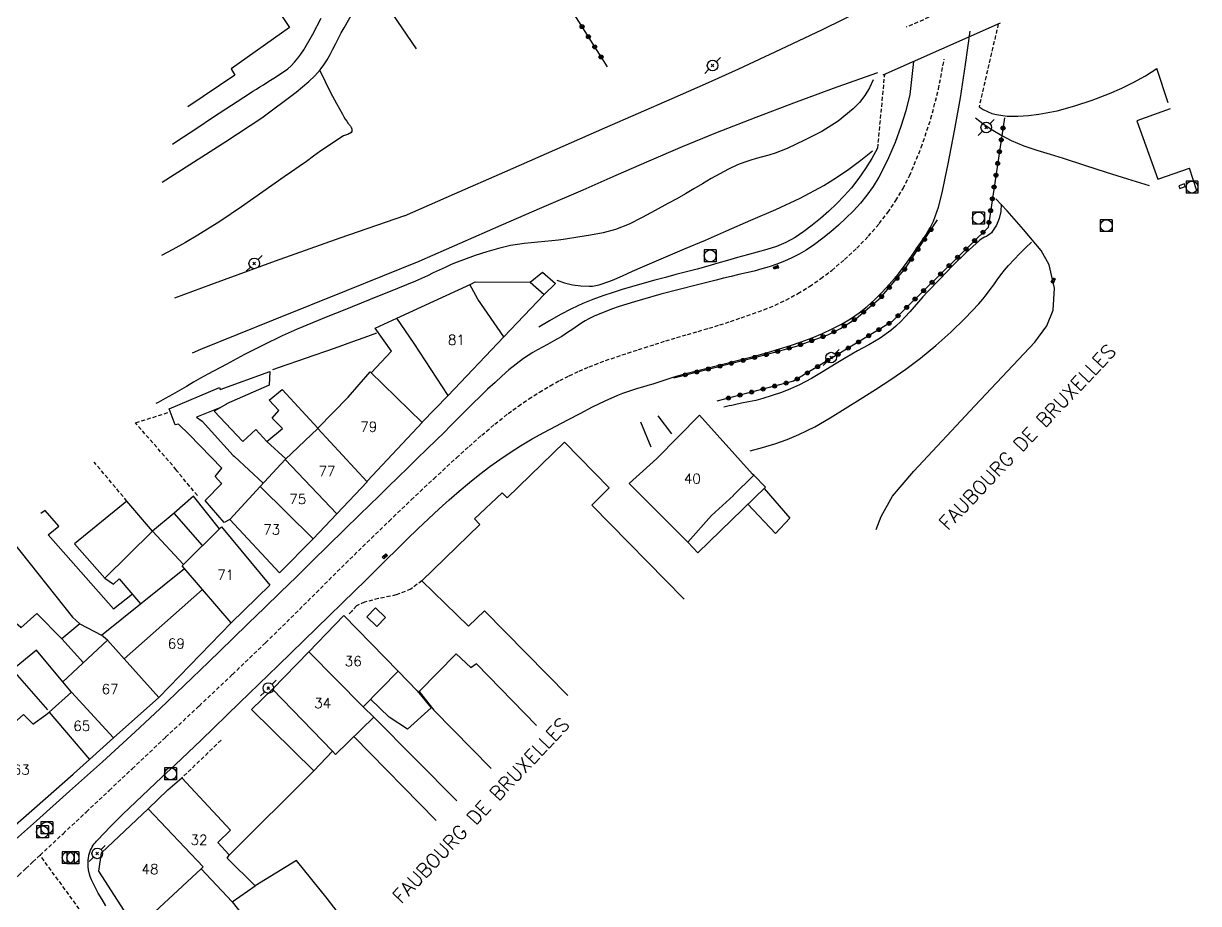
# Model space of a CAD drawing. Header units: millimetres. Extents: x 146998 to 148001, y 143000 to 144001.
# Drawn here: x 147124.1 to 147271.9, y 143457.2 to 143567.9 of the extents above; entities that cross this region are included whole.
import ezdxf
from ezdxf.enums import TextEntityAlignment as Align

# ---------------------------------------------------------------- set-up
doc = ezdxf.new("R2010")
doc.units = ezdxf.units.MM
doc.linetypes.add('DASHED', pattern=[0.75, 0.5, -0.25])
doc.layers.get('0').update_dxf_attribs({"linetype": 'CONTINUOUS'})
for name, color, linetype in [('W0001', 6, 'DASHED'), ('W0014', 7, 'CONTINUOUS'), ('W0017', 7, 'CONTINUOUS'), ('W0071', 7, 'CONTINUOUS'), ('W0101', 7, 'CONTINUOUS'), ('W0104', 1, 'CONTINUOUS'), ('W0112', 1, 'DASHED'), ('W0120', 7, 'CONTINUOUS'), ('W0211', 2, 'CONTINUOUS'), ('W0214', 2, 'CONTINUOUS'), ('W0323', 7, 'CONTINUOUS'), ('W0333', 7, 'CONTINUOUS'), ('W0401', 7, 'CONTINUOUS'), ('W0402', 7, 'CONTINUOUS'), ('W0420', 7, 'CONTINUOUS'), ('W0473', 7, 'CONTINUOUS'), ('W0989', 7, 'CONTINUOUS'), ('W0991', 7, 'CONTINUOUS'), ('W1102', 7, 'CONTINUOUS')]:
    doc.layers.add(name, color=color, linetype=linetype)
doc.styles.get("Standard").update_dxf_attribs({"font": 'romans.shx', "width": 0.85})

# ---------------------------------------------------------------- blocks, each defined once
blk = doc.blocks.new('T473')
for p, q in [((-0.166667, 0.166667), (0.166667, -0.166667)), ((-0.166667, -0.166667), (0.166667, 0.166667)), ((0.500001, 0.500001), (1.000002, 1.000002)), ((-1.000002, -1.000002), (-0.500001, -0.500001))]:
    blk.add_line(p, q)
blk.add_ellipse((0, 0), major_axis=(0.471405, 0.471405), ratio=1, start_param=5.4977871438, end_param=11.780972451)
blk = doc.blocks.new('T420')
for p, q in [((0.75, 0.75), (-0.75, 0.75)), ((-0.75, 0.75), (-0.75, -0.75)), ((0.75, 0.75), (0.75, -0.75)), ((0.75, -0.75), (-0.75, -0.75))]:
    blk.add_line(p, q)
blk.add_ellipse((0, 0), major_axis=(-0.53, 0.53), ratio=1, start_param=3.926991, end_param=10.210176)
blk = doc.blocks.new('T401')
for p, q in [((-0.3, 0.3), (0, 0.3)), ((-0.3, -0.25), (-0.3, 0.3)), ((-0.3, 0.15), (0, 0.15)), ((-0.3, 0), (0, 0)), ((0, 0.3), (0, -0.25)), ((-0.3, -0.15), (0, -0.15)), ((-0.3, -0.25), (-0.3, -0.3)), ((-0.3, -0.3), (0, -0.3)), ((0, -0.3), (0, -0.25))]:
    blk.add_line(p, q)
blk = doc.blocks.new('t323o')
at = {"color": 0, "linetype": 'Continuous'}
for radius in [0.25, 0.15]:
    blk.add_circle((0, 0), radius, dxfattribs=at)

msp = doc.modelspace()

# ---------------------------------------------------------------- linework, layer by layer
at = {"layer": 'W0001'}
for points in [[(147126.19, 143463.23), (147129.09, 143465.95), (147131.99, 143468.67), (147134.89, 143471.39), (147137.78, 143474.12), (147141.99, 143478.07), (147146.19, 143482.01), (147150.39, 143485.97), (147154.55, 143489.96), (147156.16, 143491.53), (147157.76, 143493.1), (147159.35, 143494.68), (147160.93, 143496.26), (147162.52, 143497.85), (147164.1, 143499.43), (147165.7, 143501), (147167.31, 143502.57), (147170.09, 143505.26), (147172.89, 143507.94), (147175.71, 143510.6), (147178.57, 143513.22), (147180.16, 143514.65), (147181.76, 143516.07), (147183.4, 143517.46), (147185.08, 143518.79), (147186.36, 143519.73), (147187.66, 143520.63), (147189, 143521.49), (147190.36, 143522.3), (147191.56, 143522.95), (147192.77, 143523.56), (147194.01, 143524.13), (147195.26, 143524.67), (147197.31, 143525.46), (147199.39, 143526.17), (147201.48, 143526.84), (147203.56, 143527.51), (147204.91, 143527.94), (147206.27, 143528.35), (147207.62, 143528.75), (147208.98, 143529.14), (147210.34, 143529.54), (147211.7, 143529.95), (147213.04, 143530.39), (147214.39, 143530.84), (147215.81, 143531.34), (147217.24, 143531.86), (147218.65, 143532.43), (147220.02, 143533.08), (147221.53, 143533.9), (147222.99, 143534.8), (147224.41, 143535.77), (147225.78, 143536.81), (147227.39, 143538.16), (147228.93, 143539.59), (147230.39, 143541.1), (147231.76, 143542.69), (147232.84, 143544.11), (147233.85, 143545.58), (147234.77, 143547.12), (147235.57, 143548.72), (147237.04, 143552.26), (147238.26, 143555.9), (147239.22, 143559.61), (147239.93, 143563.37)], [(147090.23, 143428.63), (147095.19, 143433.5), (147109.51, 143447.17), (147122.61, 143459.88), (147123.51, 143460.72), (147124.4, 143461.55), (147125.3, 143462.39), (147126.19, 143463.23)], [(147133.35, 143453.46), (147126.19, 143463.23)]]:
    msp.add_lwpolyline(points, dxfattribs=at)
at = {"layer": 'W0014'}
for points in [[(147134.48, 143456.87), (147133.99, 143457.67), (147133.51, 143458.47), (147133.08, 143459.3), (147132.87, 143459.72), (147132.68, 143460.14), (147132.51, 143460.58), (147132.38, 143461.03), (147132.3, 143461.41), (147132.26, 143461.79), (147132.25, 143462.18), (147132.25, 143462.56), (147132.26, 143462.7), (147132.28, 143462.83), (147132.29, 143462.97), (147132.32, 143463.1), (147132.34, 143463.24), (147132.38, 143463.37), (147132.41, 143463.5), (147132.45, 143463.64), (147132.54, 143463.86), (147132.65, 143464.08), (147132.77, 143464.29), (147132.89, 143464.5), (147133.02, 143464.68), (147133.16, 143464.85), (147133.31, 143465.01), (147133.46, 143465.17), (147135.02, 143466.8), (147136.62, 143468.4), (147138.24, 143469.97), (147139.88, 143471.52), (147141.53, 143473.06), (147143.18, 143474.6), (147144.83, 143476.15), (147146.46, 143477.71), (147151.3, 143482.4), (147156.14, 143487.1), (147160.97, 143491.8), (147165.81, 143496.5), (147167.13, 143497.8), (147168.44, 143499.1), (147169.75, 143500.4), (147171.06, 143501.7), (147172.38, 143503), (147173.71, 143504.29), (147175.05, 143505.56), (147176.41, 143506.82), (147177.66, 143507.95), (147178.92, 143509.05), (147180.2, 143510.14), (147181.52, 143511.18), (147182.76, 143512.12), (147184.03, 143513.03), (147185.32, 143513.9), (147186.63, 143514.74), (147188.09, 143515.61), (147189.58, 143516.43), (147191.08, 143517.22), (147192.58, 143518.01), (147194.13, 143518.82), (147195.69, 143519.64), (147197.27, 143520.42), (147198.88, 143521.12), (147199.5, 143521.36), (147200.13, 143521.58), (147200.76, 143521.79), (147201.4, 143521.98), (147202.03, 143522.17), (147202.67, 143522.36), (147203.31, 143522.55), (147203.94, 143522.75), (147204.19, 143522.84), (147204.44, 143522.92), (147204.69, 143523), (147204.94, 143523.09), (147205.2, 143523.17), (147205.45, 143523.25), (147205.7, 143523.33), (147205.95, 143523.41), (147207.6, 143523.87), (147209.26, 143524.31), (147210.92, 143524.73), (147212.58, 143525.14), (147214.24, 143525.55), (147215.9, 143525.98), (147217.56, 143526.43), (147219.2, 143526.92), (147220.58, 143527.35), (147221.95, 143527.81), (147223.3, 143528.31), (147224.64, 143528.87), (147225.82, 143529.44), (147226.99, 143530.04), (147228.13, 143530.71), (147229.23, 143531.45), (147230.25, 143532.26), (147231.21, 143533.14), (147232.13, 143534.06), (147233.02, 143535.02), (147234, 143536.17), (147234.92, 143537.37), (147235.8, 143538.6), (147236.66, 143539.85), (147237.18, 143540.61), (147237.7, 143541.37), (147238.18, 143542.17), (147238.59, 143543), (147239.22, 143544.76), (147239.68, 143546.57), (147240.05, 143548.39), (147240.42, 143550.2), (147241.24, 143554.36), (147241.97, 143558.53), (147242.62, 143562.71), (147243.18, 143566.91)], [(147236.07, 143563.08), (147235.62, 143558.94)], [(147235.62, 143558.94), (147235.1, 143556.9), (147234.48, 143554.89), (147233.75, 143552.91), (147232.93, 143550.98), (147232.34, 143549.75), (147231.7, 143548.54), (147230.98, 143547.38), (147230.2, 143546.26), (147229.38, 143545.25), (147228.5, 143544.3), (147227.57, 143543.39), (147226.62, 143542.51), (147225.66, 143541.66), (147224.66, 143540.85), (147223.63, 143540.08), (147222.56, 143539.37), (147221.67, 143538.85), (147220.75, 143538.38), (147219.82, 143537.97), (147218.86, 143537.59), (147217.93, 143537.27), (147216.98, 143536.99), (147216.02, 143536.73), (147215.06, 143536.5), (147214.1, 143536.28), (147213.14, 143536.06), (147212.18, 143535.83), (147211.23, 143535.59), (147208.91, 143534.99), (147206.59, 143534.41), (147204.28, 143533.8), (147201.97, 143533.16), (147200.99, 143532.87), (147200.02, 143532.57), (147199.04, 143532.25), (147198.08, 143531.91), (147197.35, 143531.64), (147196.63, 143531.36), (147195.91, 143531.05), (147195.21, 143530.71), (147194.76, 143530.46), (147194.33, 143530.2), (147193.91, 143529.92), (147193.49, 143529.64), (147193.07, 143529.35), (147192.66, 143529.06), (147192.24, 143528.78), (147191.81, 143528.51), (147191.21, 143528.15), (147190.61, 143527.81), (147190.01, 143527.48), (147189.4, 143527.15), (147188.79, 143526.82), (147188.19, 143526.47), (147187.6, 143526.11), (147187.02, 143525.72), (147186.08, 143525.02), (147185.18, 143524.28), (147184.3, 143523.5), (147183.43, 143522.72), (147182.48, 143521.85), (147181.54, 143520.96), (147180.62, 143520.05), (147179.7, 143519.14), (147178.79, 143518.22), (147177.88, 143517.31), (147176.97, 143516.39), (147176.05, 143515.48), (147174.85, 143514.31), (147173.65, 143513.14), (147172.44, 143511.97), (147171.24, 143510.8), (147170.04, 143509.63), (147168.84, 143508.46), (147167.64, 143507.29), (147166.44, 143506.12), (147164.44, 143504.16), (147162.44, 143502.2), (147160.44, 143500.24), (147158.44, 143498.28), (147156.44, 143496.32), (147154.44, 143494.37), (147152.43, 143492.41), (147150.42, 143490.46), (147147.38, 143487.52), (147144.33, 143484.58), (147141.26, 143481.65), (147138.17, 143478.76), (147134.06, 143475), (147129.91, 143471.28), (147125.75, 143467.58), (147121.6, 143463.88)], [(147231.56, 143552.17), (147230.83, 143550.87), (147230.04, 143549.61), (147229.18, 143548.39), (147228.26, 143547.21), (147227.36, 143546.17), (147226.4, 143545.18), (147225.4, 143544.24), (147224.36, 143543.34), (147223.33, 143542.5), (147222.27, 143541.7), (147221.17, 143540.96), (147220, 143540.31), (147218.83, 143539.82), (147217.62, 143539.45), (147216.4, 143539.12), (147215.19, 143538.78), (147213.94, 143538.41), (147212.69, 143538.05), (147211.44, 143537.7), (147210.18, 143537.35), (147208.86, 143536.98), (147207.53, 143536.63), (147206.19, 143536.28), (147204.86, 143535.93), (147203.53, 143535.58), (147202.2, 143535.21), (147200.88, 143534.83), (147199.56, 143534.43), (147198.27, 143534.02), (147196.99, 143533.6), (147195.72, 143533.14), (147194.48, 143532.63), (147193.05, 143531.96), (147191.65, 143531.24), (147190.28, 143530.47), (147188.95, 143529.65)]]:
    msp.add_lwpolyline(points, dxfattribs=at)
at = {"layer": 'W0017'}
for points in [[(147141.57, 143547.89), (147145.03, 143550.12), (147149.58, 143553.02), (147154.08, 143556.01), (147158.41, 143559.24), (147159.22, 143559.88), (147160, 143560.55), (147160.75, 143561.27), (147161.44, 143562.05), (147161.89, 143562.67), (147162.3, 143563.31), (147162.68, 143563.97), (147163.04, 143564.65), (147163.38, 143565.33), (147163.72, 143566), (147164.07, 143566.68), (147164.44, 143567.34), (147165.72, 143569.53), (147167.02, 143571.71), (147168.32, 143573.88), (147169.64, 143576.05)], [(147142.86, 143552.67), (147143.54, 143553.13), (147145.78, 143554.62), (147148.02, 143556.11), (147150.27, 143557.59), (147152.53, 143559.06), (147152.97, 143559.34), (147153.41, 143559.62), (147153.85, 143559.89), (147154.3, 143560.17), (147154.74, 143560.44), (147155.18, 143560.72), (147155.62, 143561.01), (147156.06, 143561.3), (147156.5, 143561.58), (147156.94, 143561.87), (147157.37, 143562.18), (147157.77, 143562.52), (147158.22, 143562.99), (147158.63, 143563.49), (147159.01, 143564.02), (147159.36, 143564.56), (147160.51, 143566.52), (147161.55, 143568.53)], [(147243.87, 143555.98), (147244.94, 143555.18), (147246.04, 143554.44), (147247.19, 143553.77), (147248.37, 143553.16), (147249.96, 143552.49), (147251.6, 143551.94), (147253.25, 143551.44), (147254.89, 143550.93), (147257.58, 143550.04), (147260.29, 143549.17), (147263, 143548.32), (147265.71, 143547.47)], [(147231.37, 143504.2), (147232.02, 143505.84), (147233.41, 143508.41), (147236.12, 143511.54), (147243.8, 143519.77), (147251.35, 143527.8), (147252.83, 143529.85), (147253.62, 143531.82), (147253.79, 143534.56), (147253.14, 143537.5), (147252.11, 143539.33), (147249.92, 143541.96), (147247.87, 143544.3), (147246.43, 143545.83)], [(147201.71, 143517.76), (147203.02, 143514.62)], [(147203.92, 143518.51), (147205.61, 143516.24)]]:
    msp.add_lwpolyline(points, dxfattribs=at)
at = {"layer": 'W0071'}
for points in [[(147172.04, 143543.68), (147178.34, 143546.45), (147184.64, 143549.22), (147190.94, 143551.99), (147197.23, 143554.76), (147201.46, 143556.6), (147205.69, 143558.43), (147209.91, 143560.28), (147214.11, 143562.18), (147219.37, 143564.63), (147224.61, 143567.12), (147229.82, 143569.66), (147235.02, 143572.24)], [(147231.54, 143561.66), (147226.42, 143559.86), (147221.32, 143557.99), (147216.23, 143556.06), (147211.18, 143554.07), (147206.97, 143552.34), (147202.79, 143550.55), (147198.62, 143548.73), (147194.46, 143546.92), (147189.29, 143544.68), (147184.14, 143542.44), (147178.98, 143540.19), (147173.83, 143537.92)]]:
    msp.add_lwpolyline(points, dxfattribs=at)
at = {"layer": 'W0101'}
for points in [[(147144.78, 143586.73), (147157.58, 143567.38)], [(147157.58, 143567.38), (147150.24, 143562.16), (147150.69, 143561.35), (147144.8, 143557.39)], [(147268.12, 143557.89), (147266.69, 143562.19)], [(147268.36, 143557.14), (147264.17, 143555.61), (147266.82, 143548.3), (147270.78, 143549.67)], [(147271.7, 143546.8), (147270.78, 143549.67)], [(147171.08, 143530.79), (147180.39, 143535.08)], [(147184.55, 143528.46), (147181.25, 143533.18), (147180.25, 143535.02)], [(147177.55, 143521.06), (147173.26, 143527.62), (147171.08, 143530.79)], [(147177.55, 143521.06), (147184.55, 143528.46)], [(147164.97, 143520.86), (147167.7, 143524.05), (147167.84, 143523.92)], [(147174.25, 143517.66), (147167.7, 143524.05)], [(147161.14, 143516.92), (147161.14, 143516.94), (147164.97, 143520.86)], [(147171.15, 143514.38), (147174.25, 143517.66), (147174.24, 143517.68)], [(147215.98, 143511.04), (147215.82, 143511.19), (147209.13, 143518.59), (147203.76, 143513.13)], [(147157.04, 143513.04), (147161.14, 143516.92)], [(147167.35, 143510.22), (147167.35, 143510.29), (147171.15, 143514.38)], [(147153.89, 143509.62), (147157.04, 143513.04)], [(147203.76, 143513.13), (147200.3, 143510.02)], [(147163.53, 143506.18), (147167.35, 143510.22)], [(147200.3, 143510.02), (147207.67, 143502.64)], [(147207.67, 143502.64), (147210.65, 143505.98), (147213.41, 143508.49), (147213.4, 143508.51), (147215.98, 143511.04)], [(147156.33, 143498.78), (147150.07, 143505.48), (147153.89, 143509.62)], [(147160.55, 143503.05), (147163.53, 143506.18)], [(147146.64, 143496.66), (147144.08, 143499.63), (147149, 143504.56), (147155.11, 143497.22)], [(147156.33, 143498.78), (147160.55, 143503.05)], [(147146.64, 143496.66), (147136.78, 143487.94)], [(147150.25, 143492.47), (147155.11, 143497.22)], [(147141.13, 143483.08), (147150.25, 143492.47)], [(147164.41, 143493.39), (147159.99, 143488.83)], [(147166.83, 143481.91), (147171.24, 143486.4), (147164.41, 143493.39)], [(147130.14, 143483.73), (147129.06, 143485.06), (147134.68, 143490.28), (147136.78, 143487.94)], [(147159.99, 143488.83), (147155.44, 143484.14)], [(147127.34, 143481.25), (147130.14, 143483.73)], [(147155.44, 143484.14), (147162.98, 143476.31)], [(147135.45, 143478), (147141.13, 143483.08)], [(147162.98, 143476.31), (147163.35, 143475.92), (147168.19, 143480.61), (147166.83, 143481.91)], [(147122.93, 143479.89), (147124.11, 143480.93), (147125.27, 143479.77), (147125.27, 143479.74), (147126.94, 143480.89), (147127.34, 143481.25)], [(147132.43, 143475.29), (147135.45, 143478)], [(147126.89, 143470.39), (147130.37, 143473.44), (147130.39, 143473.46), (147132.43, 143475.29)], [(147139.79, 143469.06), (147142.27, 143471.45), (147144.04, 143472.97)], [(147144.04, 143472.97), (147150.15, 143466.38), (147148.56, 143464.83), (147149.97, 143463.28)], [(147122.74, 143466.74), (147126.89, 143470.39)], [(147138.3, 143453.93), (147133.59, 143461.23), (147133.94, 143463.53), (147139.79, 143469.06)], [(147153.24, 143459.39), (147149.75, 143462.88), (147149.97, 143463.25)], [(147146.45, 143461.53), (147138.3, 143453.93)], [(147146.45, 143461.53), (147150.37, 143457.37)], [(147150.37, 143457.37), (147153.24, 143459.39)]]:
    msp.add_lwpolyline(points, dxfattribs=at)
at = {"layer": 'W0104'}
for points in [[(147187.84, 143535.33), (147189.39, 143536.58), (147191.04, 143535.14)], [(147180.39, 143535.08), (147180.93, 143535.37), (147187.84, 143535.33), (147189.59, 143533.76)], [(147184.55, 143528.46), (147189.59, 143533.76), (147189.59, 143533.79), (147191.04, 143535.14)], [(147167.84, 143523.92), (147170.39, 143526.64), (147168.33, 143529.55), (147171.08, 143530.79)], [(147150.07, 143505.48), (147149.35, 143505.1), (147146.96, 143507.85), (147149.05, 143510.02), (147149.03, 143510.02), (147148.21, 143510.89), (147149.04, 143511.94), (147144.96, 143516.16), (147143.59, 143517.45), (147143.21, 143517.38), (147142.44, 143519.4), (147148.77, 143522.06), (147148.83, 143521.83), (147155.1, 143524.07), (147155.02, 143522.39), (147149.63, 143520.01), (147149.63, 143519.99), (147148.09, 143519.08), (147151.72, 143515.3), (147153.33, 143516.79), (147154.73, 143515.3), (147156.7, 143516.9), (147155.39, 143518.22), (147156.23, 143519.17), (147155.02, 143520.5), (147156.65, 143521.82), (147161.14, 143516.94)], [(147174.24, 143517.68), (147177.55, 143521.08), (147177.55, 143521.06)], [(147148.79, 143519.5), (147145.88, 143518.36), (147146.57, 143517.84), (147150.48, 143513.52), (147150.64, 143513.41), (147154.27, 143510.03)], [(147154.73, 143515.3), (147157.13, 143513.12)], [(147174.23, 143497.77), (147181.5, 143504.83), (147180.86, 143505.56), (147184.31, 143508.84), (147184.94, 143508.18), (147192.15, 143515.22)], [(147207.21, 143495.47), (147195.62, 143507.29), (147197.79, 143509.47), (147192.15, 143515.22)], [(147207.67, 143502.64), (147208.92, 143501.27), (147217.44, 143509.53), (147215.98, 143511.04)], [(147148.75, 143504.31), (147145.49, 143508.42), (147143.08, 143506.28), (147140.34, 143503.99), (147144.24, 143499.8)], [(147217.28, 143509.37), (147220.52, 143505.66), (147218.72, 143503.72), (147215.23, 143507.39)], [(147140.34, 143503.99), (147137.13, 143507.78), (147130.53, 143502.41), (147134.33, 143498.08), (147135.44, 143497.34), (147136.14, 143498.02), (147138.84, 143494.88)], [(147137.81, 143496.08), (147135.45, 143494.21), (147135.45, 143494.24), (147127.2, 143503.56), (147128.54, 143504.64), (147126.83, 143506.62), (147126.3, 143506.24)], [(147146.63, 143502.19), (147143.08, 143506.28)], [(147134.33, 143498.08), (147140.34, 143503.99)], [(147122.67, 143502.76), (147130.29, 143493.17), (147131.2, 143492.34), (147128.94, 143490.48), (147125.77, 143493.66), (147123.79, 143491.86), (147123.77, 143491.88), (147122.86, 143492.7), (147120.03, 143490.13), (147121.44, 143488.51), (147121.42, 143488.2), (147118.11, 143485.43), (147122.93, 143479.89)], [(147134.68, 143490.28), (147133.94, 143490.93), (147144.35, 143499.31)], [(147174.23, 143497.77), (147180.07, 143492.06), (147182.11, 143494), (147192.6, 143483.32)], [(147131.2, 143492.34), (147133.94, 143490.93)], [(147128.94, 143490.48), (147131.64, 143487.46)], [(147121.42, 143488.2), (147122.73, 143486.59), (147122.73, 143486.54), (147127.11, 143481.52)], [(147129.06, 143485.06), (147125.73, 143489.04), (147122.73, 143486.54)], [(147188.65, 143479.57), (147181.08, 143487.31), (147180.39, 143486.83), (147180.39, 143486.85), (147178.52, 143488.58), (147173.88, 143483.84)], [(147171.24, 143486.4), (147173.63, 143483.93), (147175.41, 143481.79), (147172.41, 143479.08), (147170.13, 143480.6), (147167.78, 143482.88)], [(147155.44, 143484.14), (147152.81, 143481.55)], [(147173.88, 143483.84), (147175.74, 143481.48), (147182.93, 143474.15)], [(147149.97, 143463.28), (147149.97, 143463.25), (147160.65, 143473.86), (147152.81, 143481.55)], [(147168.19, 143480.61), (147178.64, 143470.08)], [(147176.03, 143467.6), (147165.68, 143478.17)], [(147160.65, 143473.86), (147162.98, 143476.31)], [(147174.56, 143446.2), (147173.28, 143444.98), (147168.95, 143449.77), (147168.59, 143449.47), (147165.96, 143453.09), (147165.96, 143453.07), (147162.3, 143457.78), (147158.47, 143462.56), (147153.24, 143459.39)], [(147150.37, 143457.37), (147164.98, 143438.9)]]:
    msp.add_lwpolyline(points, dxfattribs=at)
msp.add_lwpolyline([(147167.32, 143493.24), (147168.57, 143492.03), (147169.64, 143493.15), (147168.39, 143494.35)], close=True, dxfattribs=at)
at = {"layer": 'W0112'}
for points in [[(147246.22, 143572.29), (147235.16, 143567.39)], [(147246.73, 143567.81), (147244.32, 143557.4)], [(147231.57, 143552.17), (147232.45, 143561.48)], [(147138.22, 143517.64), (147142.42, 143518.97)], [(147145.98, 143508.48), (147143.43, 143511.57), (147143.33, 143511.72), (147138.2, 143517.62)], [(147137.13, 143507.78), (147133.02, 143512.67)], [(147174.23, 143497.77), (147172.83, 143496.71), (147171, 143495.98), (147168.75, 143495.52), (147167, 143495.07), (147166.01, 143494.62), (147165.42, 143493.95), (147165.06, 143493.59)], [(147148.97, 143477.71), (147144.04, 143472.97)]]:
    msp.add_lwpolyline(points, dxfattribs=at)
at = {"layer": 'W0120'}
msp.add_lwpolyline([(147246.96, 143567.92), (147232.21, 143561.37)], dxfattribs=at)
at = {"layer": 'W0211'}
for points in [[(147230.99, 143560.79), (147230.52, 143559.78), (147229.94, 143558.82), (147229.26, 143557.93), (147228.48, 143557.12), (147226.59, 143555.58), (147224.52, 143554.29), (147222.37, 143553.18), (147220.19, 143552.15), (147219.43, 143551.83), (147218.65, 143551.56), (147217.86, 143551.32), (147217.07, 143551.1), (147216.28, 143550.88), (147215.49, 143550.64), (147214.71, 143550.37), (147213.94, 143550.07), (147212.8, 143549.54), (147211.69, 143548.96), (147210.6, 143548.35), (147209.52, 143547.71), (147208.44, 143547.07), (147207.37, 143546.43), (147206.28, 143545.81), (147205.18, 143545.21), (147203.57, 143544.34), (147201.95, 143543.46), (147200.29, 143542.64), (147198.57, 143541.96), (147197.02, 143541.53), (147195.44, 143541.22), (147193.86, 143540.98), (147192.28, 143540.75), (147191.42, 143540.63), (147190.56, 143540.53), (147189.69, 143540.45), (147188.83, 143540.37), (147187.96, 143540.29), (147187.1, 143540.2), (147186.24, 143540.07), (147185.38, 143539.92), (147183.87, 143539.56), (147182.38, 143539.15), (147180.91, 143538.67), (147179.45, 143538.15), (147178.68, 143537.85), (147177.91, 143537.53), (147177.16, 143537.19), (147176.41, 143536.84), (147175.66, 143536.48), (147174.92, 143536.13), (147174.17, 143535.78), (147173.41, 143535.45), (147172.28, 143534.98), (147171.15, 143534.51), (147170.01, 143534.06), (147168.87, 143533.6), (147167.73, 143533.15), (147166.6, 143532.7), (147165.46, 143532.24), (147164.33, 143531.78), (147162.39, 143531), (147160.46, 143530.22), (147158.54, 143529.42), (147156.63, 143528.57), (147154.26, 143527.42), (147151.92, 143526.22), (147149.6, 143524.99), (147147.28, 143523.75), (147146.38, 143523.25), (147145.5, 143522.74), (147144.61, 143522.22), (147143.73, 143521.7), (147142.85, 143521.18), (147141.95, 143520.68), (147141.05, 143520.21), (147140.75, 143520.06)], [(147247.1, 143545.12), (147247.04, 143544.22), (147246.84, 143543.34), (147246.5, 143542.5), (147246.02, 143541.73), (147245.86, 143541.54), (147245.66, 143541.37), (147245.45, 143541.22), (147245.23, 143541.09), (147245.02, 143540.97), (147244.8, 143540.85), (147244.59, 143540.72), (147244.39, 143540.57), (147242.67, 143539.03), (147241.02, 143537.41), (147239.42, 143535.75), (147237.82, 143534.1), (147237.25, 143533.49), (147236.69, 143532.87), (147236.15, 143532.24), (147235.6, 143531.61), (147235.04, 143530.98), (147234.47, 143530.38), (147233.86, 143529.79), (147233.22, 143529.25), (147231.89, 143528.29), (147230.47, 143527.46), (147229.03, 143526.67), (147227.61, 143525.87), (147226.15, 143524.98), (147224.71, 143524.07), (147223.24, 143523.19), (147221.72, 143522.4), (147220.6, 143521.91), (147219.45, 143521.46), (147218.29, 143521.06), (147217.11, 143520.7), (147216.23, 143520.46), (147215.33, 143520.27), (147214.43, 143520.09), (147213.53, 143519.9), (147213.2, 143519.83), (147212.88, 143519.76), (147212.55, 143519.68), (147212.22, 143519.61)]]:
    msp.add_lwpolyline(points, dxfattribs=at)
at = {"layer": 'W0214'}
for points in [[(147244.32, 143557.4), (147244.82, 143557.06), (147245.36, 143556.78), (147245.92, 143556.56), (147246.5, 143556.4), (147247.84, 143556.21), (147249.19, 143556.19), (147250.52, 143556.28), (147251.84, 143556.45), (147254.12, 143556.89), (147256.36, 143557.5), (147258.55, 143558.23), (147260.71, 143559.06), (147262.26, 143559.73), (147263.78, 143560.48), (147265.26, 143561.3), (147266.69, 143562.19)], [(147191.19, 143535.59), (147192.18, 143535.26), (147193.19, 143535.01), (147194.22, 143534.86), (147195.26, 143534.81), (147195.68, 143534.84), (147196.1, 143534.91), (147196.51, 143535.01), (147196.91, 143535.12), (147198.21, 143535.58), (147199.47, 143536.13), (147200.71, 143536.71), (147201.96, 143537.27), (147204.61, 143538.39), (147207.25, 143539.5), (147209.9, 143540.63), (147212.53, 143541.78), (147215.62, 143543.13), (147218.73, 143544.47), (147221.81, 143545.9), (147224.79, 143547.5), (147226.39, 143548.48), (147227.95, 143549.53), (147229.46, 143550.66), (147230.91, 143551.84)], [(147215.51, 143514.12), (147217.09, 143514.51), (147218.64, 143514.98), (147220.16, 143515.53), (147221.65, 143516.15), (147223.65, 143517.14), (147225.59, 143518.25), (147227.47, 143519.43), (147229.35, 143520.61), (147231.29, 143521.84), (147233.22, 143523.08), (147235.11, 143524.38), (147236.94, 143525.77), (147238.87, 143527.37), (147240.75, 143529.04), (147242.55, 143530.79), (147244.29, 143532.61), (147244.79, 143533.18), (147245.26, 143533.78), (147245.72, 143534.39), (147246.17, 143535), (147246.61, 143535.62), (147247.07, 143536.23), (147247.53, 143536.83), (147248.02, 143537.41), (147248.72, 143538.18), (147249.43, 143538.93), (147250.17, 143539.66), (147250.93, 143540.37)], [(147155.47, 143524.35), (147157.17, 143524.93), (147158.86, 143525.51), (147160.56, 143526.1), (147162.25, 143526.69), (147163.83, 143527.25), (147165.41, 143527.81), (147166.98, 143528.38), (147168.56, 143528.95)]]:
    msp.add_lwpolyline(points, dxfattribs=at)
at = {"layer": 'W0323'}
for points in [[(147197.57, 143562.4), (147181.42, 143588), (147209.64, 143611.01)], [(147247.52, 143556.01), (147245.45, 143542.22), (147233.35, 143530.34), (147220.98, 143522.87), (147211.34, 143520.36)], [(147205.9, 143523.3), (147217.71, 143526.26), (147221.35, 143527.29), (147225.3, 143528.69), (147226.87, 143529.5), (147228.84, 143530.76), (147231.92, 143533.35), (147235.07, 143537.09), (147239.1, 143543.16)]]:
    msp.add_lwpolyline(points, dxfattribs=at)
at = {"layer": 'W0333'}
for points in [[(147170.74, 143577.87), (147172.85, 143574.72), (147168.73, 143571.74), (147173.52, 143564.68)], [(147161.37, 143561.95), (147162.05, 143560.56), (147162.75, 143559.17), (147163.48, 143557.8), (147164.24, 143556.44), (147164.41, 143556.14), (147164.59, 143555.85), (147164.78, 143555.56), (147164.97, 143555.27), (147165.02, 143555.21), (147165.06, 143555.16), (147165.11, 143555.1), (147165.16, 143555.05), (147165.2, 143555), (147165.25, 143554.94), (147165.28, 143554.88), (147165.32, 143554.81), (147165.37, 143554.7), (147165.41, 143554.57), (147165.43, 143554.43), (147165.4, 143554.29), (147165.31, 143554.15), (147165.18, 143554.04), (147165.05, 143553.97), (147164.9, 143553.91), (147164.76, 143553.87), (147164.63, 143553.83), (147164.49, 143553.78), (147164.36, 143553.72), (147163.4, 143553.11), (147162.46, 143552.48), (147161.53, 143551.84), (147160.6, 143551.18), (147159.69, 143550.52), (147158.77, 143549.86), (147157.84, 143549.2), (147156.91, 143548.56), (147154.22, 143546.69), (147151.53, 143544.81), (147148.81, 143542.97), (147146.04, 143541.22), (147144.48, 143540.3), (147142.9, 143539.42), (147141.49, 143538.69)], [(147172.04, 143543.68), (147163.89, 143540.85), (147155.75, 143537.95), (147147.64, 143534.99), (147143.11, 143533.3)], [(147173.83, 143537.92), (147164.68, 143534.23), (147155.53, 143530.53), (147146.38, 143526.84), (147145.32, 143526.41)]]:
    msp.add_lwpolyline(points, dxfattribs=at)
at = {"layer": 'W0402'}
msp.add_lwpolyline([(147270.14, 143547.68), (147269.46, 143547.45), (147269.57, 143547.13), (147270.25, 143547.35)], close=True, dxfattribs=at)
at = {"layer": 'W1102'}
for points in [[(147167.35, 143510.22), (147161.14, 143516.92)], [(147163.51, 143506.17), (147157.04, 143513.04)], [(147153.89, 143509.62), (147160.55, 143503.05)], [(147150.25, 143492.47), (147146.64, 143496.66)], [(147136.78, 143487.94), (147141.13, 143483.08)], [(147166.83, 143481.91), (147159.99, 143488.83)], [(147130.14, 143483.73), (147135.45, 143478)], [(147127.34, 143481.25), (147132.43, 143475.29)], [(147139.79, 143469.06), (147146.71, 143461.77), (147146.45, 143461.53)]]:
    msp.add_lwpolyline(points, dxfattribs=at)

# ---------------------------------------------------------------- block references
at = {"layer": 'W0323'}
for p, rotation in [((147194.37, 143567.47), 122.2397582201807), ((147195.17, 143566.2), 122.2397582201807), ((147195.97, 143564.93), 122.2397582201807), ((147196.77, 143563.66), 122.2397582201807), ((147247.33, 143554.71), 261.4631393104962), ((147247.1, 143553.23), 261.4631393104962), ((147246.88, 143551.74), 261.4631393104962), ((147246.66, 143550.26), 261.4631393104962), ((147246.44, 143548.78), 261.4631393104962), ((147246.21, 143547.29), 261.4631393104962), ((147245.99, 143545.81), 261.4631393104962), ((147245.77, 143544.33), 261.4631393104962), ((147238.29, 143541.95), 56.3644957093098), ((147245.55, 143542.84), 261.4631393104962), ((147237.46, 143540.7), 56.3644957093098), ((147243.76, 143540.56), 224.4623077397743), ((147244.83, 143541.61), 224.4623077397743), ((147236.63, 143539.45), 56.3644957093098), ((147242.69, 143539.51), 224.4623077397743), ((147235.8, 143538.2), 56.3644957093098), ((147241.62, 143538.46), 224.4623077397743), ((147234.96, 143536.96), 50.01890562461363), ((147239.48, 143536.36), 224.4623077397743), ((147240.55, 143537.41), 224.4623077397743), ((147233.03, 143534.66), 50.01890562461363), ((147233.99, 143535.81), 50.01890562461363), ((147238.41, 143535.31), 224.4623077397743), ((147232.06, 143533.52), 50.01890562461363), ((147236.27, 143533.21), 224.4623077397743), ((147237.34, 143534.26), 224.4623077397743), ((147230.94, 143532.52), 40.05335871691245), ((147235.2, 143532.15), 224.4623077397743), ((147228.63, 143530.62), 32.51441168924249), ((147229.79, 143531.56), 40.05335871691245), ((147233, 143530.13), 211.1363582205724), ((147234.13, 143531.1), 224.4623077397743), ((147226.05, 143529.08), 27.10159429931728), ((147227.36, 143529.81), 32.51441168924249), ((147231.71, 143529.35), 211.1363582205724), ((147221.86, 143527.47), 19.57198088208024), ((147223.27, 143527.97), 19.57198088208024), ((147224.69, 143528.48), 19.57198088208024), ((147229.15, 143527.8), 211.1363582205724), ((147230.43, 143528.58), 211.1363582205724), ((147216.08, 143525.86), 14.08416107404777), ((147217.54, 143526.22), 14.08416107404777), ((147218.98, 143526.62), 15.76203002903191), ((147220.43, 143527.03), 15.76203002903191), ((147226.58, 143526.25), 211.1363582205724), ((147227.86, 143527.03), 211.1363582205724), ((147210.26, 143524.4), 14.08416107404777), ((147211.72, 143524.76), 14.08416107404777), ((147213.17, 143525.13), 14.08416107404777), ((147214.63, 143525.49), 14.08416107404777), ((147224.01, 143524.7), 211.1363582205724), ((147225.29, 143525.48), 211.1363582205724), ((147207.35, 143523.67), 14.08416107404777), ((147208.81, 143524.03), 14.08416107404777), ((147221.44, 143523.15), 211.1363582205724), ((147222.73, 143523.92), 211.1363582205724), ((147215.7, 143521.49), 194.5821270865636), ((147217.15, 143521.87), 194.5821270865636), ((147218.6, 143522.25), 194.5821270865636), ((147220.05, 143522.63), 194.5821270865636), ((147212.79, 143520.74), 194.5821270865636), ((147214.25, 143521.12), 194.5821270865636)]:
    msp.add_blockref('t323o', p, dxfattribs=dict(at, rotation=rotation))
at = {"layer": 'W0401'}
for p, rotation in [((147218.73, 143537.33), 109.6767361268076), ((147253.77, 143535.47), 334.7400104302848), ((147169.67, 143500.74), 314.8826117015905)]:
    msp.add_blockref('T401', p, dxfattribs=dict(at, rotation=rotation))
at = {"layer": 'W0420'}
for p in [(147271.1, 143547.29), (147271.1, 143547.29), (147244.24, 143543.39), (147260.32, 143542.43), (147210.49, 143538.63), (147142.61, 143473.48), (147126.5, 143466.17), (147127.05, 143466.68), (147129.73, 143462.93), (147130.32, 143462.92)]:
    msp.add_blockref('T420', p, dxfattribs=at)
at = {"layer": 'W0473'}
for p in [(147210.8, 143562.59), (147245.22, 143554.79), (147153.14, 143537.69), (147225.72, 143525.84), (147154.91, 143484.27), (147133.39, 143463.47)]:
    msp.add_blockref('T473', p, dxfattribs=at)

# ---------------------------------------------------------------- texts
at = {"layer": 'W0989'}
for p in [(147240.38, 143504.01), (147171.63, 143457.05)]:
    msp.add_text('FAUBOURG DE BRUXELLES', height=1.75, rotation=46.5673, dxfattribs=at).set_placement(p)
at = {"layer": 'W0991'}
for s, p in [('81', (147178.57, 143528.07)), ('79', (147167.54, 143517.14)), ('77', (147162.29, 143511.54)), ('40', (147208.25, 143510.61)), ('75', (147158.62, 143508.05)), ('73', (147155.33, 143504.2)), ('71', (147149.54, 143498.52)), ('69', (147143.34, 143489.87)), ('36', (147165.59, 143487.65)), ('67', (147135, 143484.14)), ('34', (147161.75, 143482.38)), ('65', (147131.44, 143479.51)), ('63', (147123.83, 143474)), ('32', (147146.19, 143465.17)), ('48', (147140.02, 143461.5))]:
    msp.add_text(s, height=1.25, dxfattribs=at).set_placement(p, align=Align.MIDDLE_CENTER)

doc.saveas('drawing.dxf')
